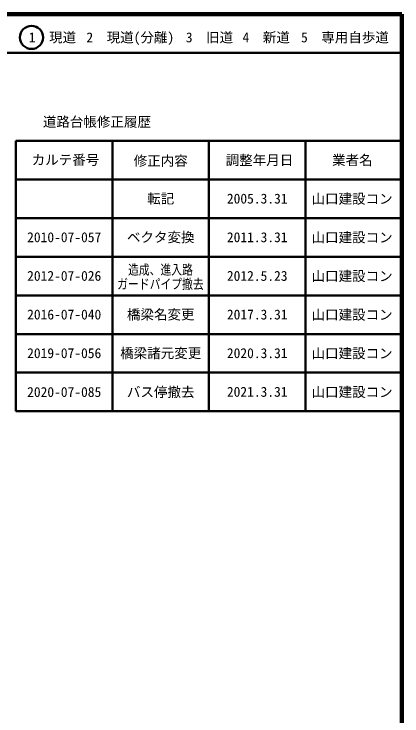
# Model space of a CAD drawing. Units: millimetres on the paper, enlarged 1000 times. Extents: x 40000 to 680000, y 20000 to 380000.
# Drawn here: x 579500 to 680000, y 198357 to 380000 of the extents above; entities that cross this region are included whole.
import ezdxf
from ezdxf.enums import TextEntityAlignment as Align

# ---------------------------------------------------------------- set-up
doc = ezdxf.new("R2010")
doc.units = ezdxf.units.MM
doc.header["$LTSCALE"] = 1000
for name, color, linetype, lineweight in [('M-TTL', 2, 'Continuous', 140), ('M-TTL-FRAM', 2, 'Continuous', 50), ('M-TTL-LINE', 7, 'Continuous', 50)]:
    doc.layers.add(name, color=color, linetype=linetype, lineweight=lineweight)
doc.layers.add('M-TTL-TXT', color=7, linetype='Continuous')
doc.styles.add('ＭＳ ゴシック', font='')
doc.styles.get('ＭＳ ゴシック').set_extended_font_data('MS Gothic')

msp = doc.modelspace()

# ---------------------------------------------------------------- linework, layer by layer
at = {"layer": 'M-TTL'}
for p, q in [((680000, 380000), (40000, 380000)), ((680000, 20000), (680000, 380000))]:
    msp.add_line(p, q, dxfattribs=at)
at = {"layer": 'M-TTL-FRAM'}
for p, q in [((580000, 347197), (580000, 277197)), ((580000, 347197), (680000, 347197)), ((580000, 277197), (680000, 277197))]:
    msp.add_line(p, q, dxfattribs=at)
at = {"layer": 'M-TTL-LINE'}
for p, q in [((40000, 370000), (680000, 370000)), ((605000, 347197), (605000, 277197)), ((630000, 347197), (630000, 277197)), ((655000, 347197), (655000, 277197)), ((580000, 337197), (680000, 337197)), ((580000, 327197), (680000, 327197)), ((580000, 317197), (680000, 317197)), ((580000, 307197), (680000, 307197)), ((580000, 297197), (680000, 297197)), ((580000, 287197), (680000, 287197))]:
    msp.add_line(p, q, dxfattribs=at)
msp.add_circle((584031, 373958), 3000, dxfattribs=at)

# ---------------------------------------------------------------- texts
at = {"layer": 'M-TTL-TXT', "style": 'ＭＳ ゴシック'}
for s, p in [('1\u3000現道', (589448, 373958)), ('2\u3000現道(分離)', (609619, 373958)), ('3\u3000旧道', (630121, 373958)), ('4\u3000新道', (644824, 373958)), ('5\u3000専用自歩道', (665228, 373958)), ('道路台帳修正履歴', (600968, 352113)), ('カルテ番号', (592839, 342277)), ('修正内容', (617509, 342023)), ('調整年月日', (643089, 342197)), ('業者名', (667134, 342197)), ('転記', (617500, 332245)), ('2005.3.31', (642500, 332245)), ('山口建設コン', (667077, 332189)), ('2010-07-057', (592500, 322245)), ('ベクタ変換', (617500, 322245)), ('2011.3.31', (642500, 322245)), ('山口建設コン', (667077, 322189)), ('2012-07-026', (592500, 312245)), ('2012.5.23', (642500, 312245)), ('山口建設コン', (667077, 312189)), ('2016-07-040', (592500, 302245)), ('橋梁名変更', (617500, 302245)), ('2017.3.31', (642500, 302245)), ('山口建設コン', (667077, 302189)), ('2019-07-056', (592500, 292245)), ('橋梁諸元変更', (617500, 292245)), ('2020.3.31', (642500, 292245)), ('山口建設コン', (667077, 292189)), ('2020-07-085', (592500, 282197)), ('バス停撤去', (617500, 282197)), ('2021.3.31', (642500, 282245)), ('山口建設コン', (667077, 282189))]:
    msp.add_text(s, height=2566, dxfattribs=at).set_placement(p, align=Align.MIDDLE_CENTER)
at = {"layer": 'M-TTL-TXT', "style": 'ＭＳ ゴシック', "width": 0.8}
for s, p in [('造成、進入路', (617432, 313841)), ('ガードパイプ撤去', (617432, 310141))]:
    msp.add_text(s, height=2566, dxfattribs=at).set_placement(p, align=Align.MIDDLE_CENTER)

doc.saveas('drawing.dxf')
